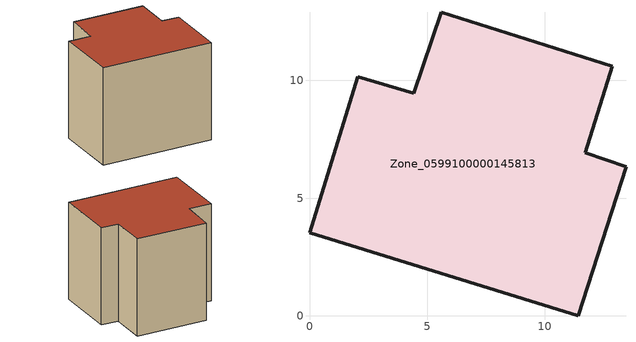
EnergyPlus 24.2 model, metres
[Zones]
Zone_0599100000145813
 floor ground (C_G): 0,3.52 2.05,10.15 4.43,9.46 5.6,12.9 12.87,10.61 11.71,6.93 13.45,6.33 11.42,0 z0
 wall outside (C_F): 11.42,0 13.45,6.33 11.71,6.93 12.87,10.61 5.6,12.9 4.43,9.46 2.05,10.15 0,3.52 11.42,0 z0:10.35
 roof outside (C_R): 2.05,10.15 0,3.52 11.42,0 13.45,6.33 11.71,6.93 12.87,10.61 5.6,12.9 4.43,9.46 z10.35
[BUILDING]
Pand.0599100000145813: North Axis=0; Terrain=City; Loads Convergence Tolerance Value=0.04; Temperature Convergence Tolerance Value=0.4; Solar Distribution=FullExterior; Maximum Number of Warmup Days=25; Minimum Number of Warmup Days=1
[Site:Location]
Rotterdam.The.Hague.AP_ZH_NLD Design_Conditions: Latitude=51.96; Longitude=4.45; Time Zone=1; Elevation=-4.5
[SITE:GROUNDTEMPERATURE:BUILDINGSURFACE]
18, 18, 18, 18, 18, 18, 18, 18, 18, 18, 18, 18
[MATERIAL] Thermal Absorptance=0.9; Solar Absorptance=0.7; Visible Absorptance=0.7
Name | Roughness | Thickness | Conductivity | Density | Specific Heat
G.TC.1946 | MediumSmooth | 0.15 | 1 | 540 | 1210
F.TC.1946 | Rough | 0.3 | 0.857143 | 1920 | 840
R.TC.1946 | MediumRough | 0.2 | 0.909091 | 1500 | 1000
[CONSTRUCTION]
C_G: G.TC.1946
C_F: F.TC.1946
C_R: R.TC.1946
[ZONE]
Zone_0599100000145813: Type=1; Multiplier=1; Ceiling Height=Autocalculate; Volume=Autocalculate; Floor Area=autocalculate; Part of Total Floor Area=Yes
[ZONEINFILTRATION:DESIGNFLOWRATE]
Infil_Zone_0599100000145813: Zone or ZoneList or Space or SpaceList=Zone_0599100000145813; Schedule=AlwaysOn; Design Flow Rate Calculation Method=Flow/Area; Flow Rate per Floor Area=0.003; Constant Term Coefficient=1; Temperature Term Coefficient=0; Velocity Term Coefficient=0; Velocity Squared Term Coefficient=0
[HVACTEMPLATE:ZONE:IDEALLOADSAIRSYSTEM]
Zone_0599100000145813: Maximum Heating Supply Air Temperature=50; Minimum Cooling Supply Air Temperature=13; Maximum Heating Supply Air Humidity Ratio=0.0156; Minimum Cooling Supply Air Humidity Ratio=0.0077; Heating Limit=NoLimit; Cooling Limit=NoLimit; Dehumidification Control Type=ConstantSensibleHeatRatio; Cooling Sensible Heat Ratio=0.7; Dehumidification Setpoint=60; Humidification Control Type=None; Humidification Setpoint=30; Outdoor Air Method=None; Outdoor Air Flow Rate per Person=0.00944; Outdoor Air Flow Rate per Zone Floor Area=0; Outdoor Air Flow Rate per Zone=0; Demand Controlled Ventilation Type=None; Outdoor Air Economizer Type=NoEconomizer; Heat Recovery Type=None; Sensible Heat Recovery Effectiveness=0.7; Latent Heat Recovery Effectiveness=0.65
[ZONECONTROL:THERMOSTAT]
ThermostatControl_Zone_0599100000145813: Zone or ZoneList=Zone_0599100000145813; Control Type Schedule=DualSetpointControlType; Control 1=Thermostat_Zone_0599100000145813; Temperature Difference Between Cutout And Setpoint=0
[THERMOSTATSETPOINT:DUALSETPOINT]
Thermostat_Zone_0599100000145813: Heating Setpoint Temperature Schedule=HeatingSetpoint_Zone_0599100000145813; Cooling Setpoint Temperature Schedule=CoolingSetpoint_Zone_0599100000145813
[SCHEDULE:COMPACT]
HeatingSetpoint_Zone_0599100000145813: Through: 12/31, For: AllDays, Until: 24:00, 21
CoolingSetpoint_Zone_0599100000145813: Through: 12/31, For: AllDays, Until: 24:00, 24
DualSetpointControlType: Through: 12/31, For: AllDays, Until: 24:00, 4
AlwaysOn: Through: 12/31, For: AllDays, Until: 24:00, 1
